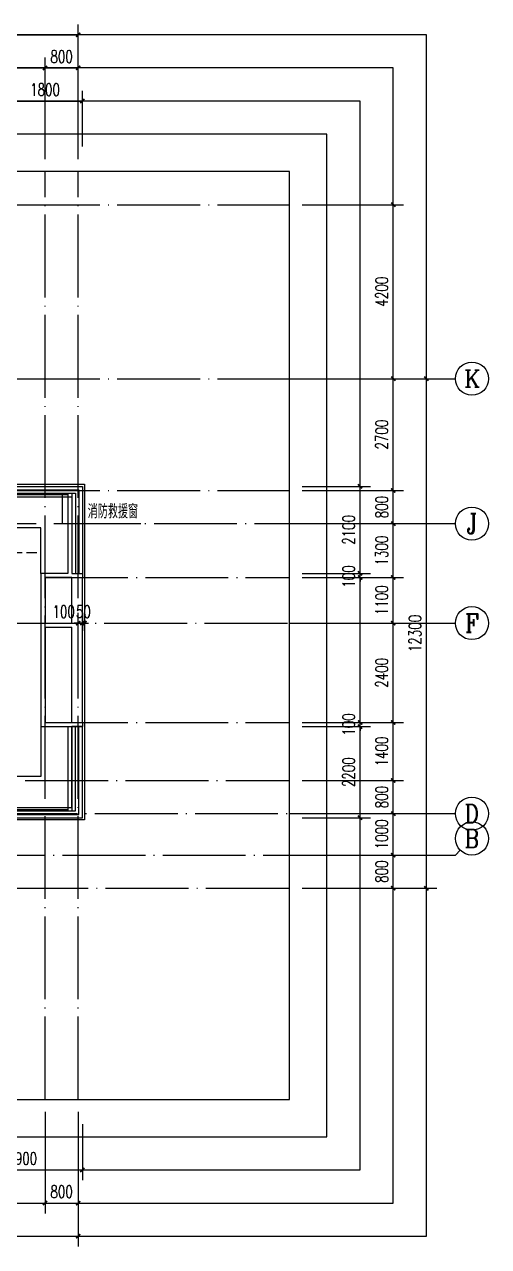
# Model space of a CAD drawing. Extents: x 41972 to 370663, y -1070170 to -109687.
# Drawn here: x 270601 to 281797, y -140437 to -110937 of the extents above; entities that cross this region are included whole.
import ezdxf
from ezdxf.enums import TextEntityAlignment as Align

# ---------------------------------------------------------------- set-up
doc = ezdxf.new("R2010")
doc.units = 0
doc.header["$LTSCALE"] = 1000
doc.header["$MEASUREMENT"] = 0
doc.linetypes.add('110-bz$0$DASH', pattern=[0.35, 0.25, -0.1])
doc.linetypes.add('DOTE', pattern=[2.42, 2, -0.2, 0.02, -0.2])
doc.layers.get('Defpoints').update_dxf_attribs({"color": 250})
for name, color, linetype in [('110-bz$0$A-WALL-墙', 4, 'Continuous'), ('110-bz$0$A-WINDOW-门窗', 2, 'Continuous'), ('110-bz$0$A-家具', 8, '110-bz$0$DASH'), ('110-bz$0$A-栏杆、扶手', 163, 'Continuous'), ('A-AXIS_TEXT_轴号文字', 7, 'Continuous'), ('A-AXIS_轴号', 3, 'Continuous'), ('A-DIM_LEAD_引出标注', 3, 'Continuous'), ('A-DOTE_轴线', 215, 'DOTE'), ('A-METAL_金属构件', 137, 'Continuous'), ('A-OVER_看线', 253, 'Continuous'), ('A-PUB_DIM_细部尺寸', 64, 'Continuous'), ('A-WALL-墙', 4, 'Continuous'), ('A-文字', 7, 'Continuous'), ('AXIS', 3, 'Continuous'), ('AXIS_TEXT', 7, 'Continuous')]:
    doc.layers.add(name, color=color, linetype=linetype)
doc.styles.add('_TCH_AXIS', font='COMPLEX', dxfattribs={"bigfont": 'GBCBIG'})
doc.styles.add('_TCH_DIM', font='SIMPLEX', dxfattribs={"bigfont": 'GBCBIG'})
doc.styles.add('_TCH_DIM_T3', font='SIMPLEX', dxfattribs={"width": 0.705882, "bigfont": 'GBCBIG.shx'})
doc.styles.add('COMPLEX', font='COMPLEX')
doc.dimstyles.new('_TCH_ARCH&&100', dxfattribs={"dimtxt": 297.5, "dimasz": 100, "dimexe": 250, "dimexo": 300, "dimgap": 126.25, "dimtad": 1, "dimdec": 0, "dimzin": 0, "dimdsep": 46, "dimtxsty": '_TCH_DIM_T3', "dimblk": 'ARCHTICK', "dimcen": 0.09, "dimclrt": 7, "dimazin": 2, "dimtfac": 1, "dimtdec": 0, "dimtix": 1, "dimtmove": 2, "dimatfit": 3, "dimfxl": 100, "dimtolj": 1, "dimtzin": 0, "dimarcsym": 0})

# ---------------------------------------------------------------- blocks, each defined once
blk = doc.blocks.new('110-bz')
at = {"layer": '110-bz$0$A-WALL-墙'}
for p, q in [((150, 5800), (-100, 5800)), ((-100, 5800), (-100, 5700)), ((-100, 4600), (-100, 5700)), ((150, 5800), (150, 5800)), ((150, 5700), (250, 5700)), ((150, 4600), (150, 5700)), ((250, 5800), (900, 5800)), ((250, 5700), (800, 5700)), ((800, 5700), (800, 4600)), ((900, 5800), (900, 4600)), ((-100, 2200), (-100, 4600)), ((800, 4600), (150, 4600)), ((150, 2200), (150, 4500)), ((800, 4500), (150, 4500)), ((800, 4500), (800, 2200)), ((900, 4600), (900, 2100)), ((-100, 2200), (-100, 2100)), ((-100, 2100), (150, 2100)), ((800, 2200), (150, 2200)), ((900, 2100), (150, 2100))]:
    blk.add_line(p, q, dxfattribs=at)
at = {"layer": '110-bz$0$A-WINDOW-门窗'}
for p, q in [((150, 5800), (-100, 5800)), ((150, 2100), (-100, 2100))]:
    blk.add_line(p, q, dxfattribs=at)
for points in [[(1750, 7900), (-100, 7900), (-100, 5800)], [(1750, 7817), (-17, 7817), (-17, 5800)], [(1750, 7733), (67, 7733), (67, 5800)], [(1750, 7650), (150, 7650), (150, 5800)], [(900, 5800), (900, 6900), (3600, 6900)], [(2800, -100), (-100, -100), (-100, 2100)], [(2800, -17), (-17, -17), (-17, 2100)], [(2800, 67), (67, 67), (67, 2100)], [(2800, 150), (150, 150), (150, 2100)], [(900, 2100), (900, 900), (3600, 900)]]:
    blk.add_lwpolyline(points, dxfattribs=at)
at = {"layer": '110-bz$0$A-家具'}
blk.add_lwpolyline([(900, 6300), (900, 6900), (3000, 6900), (3000, 6300)], close=True, dxfattribs=at)
at = {"layer": '110-bz$0$A-栏杆、扶手'}
for points in [[(1750, 7700), (250, 7700)], [(1750, 7650), (250, 7650)], [(2800, 150), (250, 150)], [(2800, 100), (250, 100)]]:
    blk.add_lwpolyline(points, dxfattribs=at)
at = {"layer": 'A-WALL-墙'}
for p, q in [((150, 7733), (150, 5800)), ((250, 7733), (150, 7733)), ((250, 7733), (250, 5800)), ((150, 2100), (150, 67)), ((250, 2100), (150, 2100)), ((250, 2100), (250, 67)), ((250, 67), (150, 67))]:
    blk.add_line(p, q, dxfattribs=at)
blk = doc.blocks.new('_ArchTick')
at = {"color": 0, "linetype": 'ByBlock', "const_width": 0.4}
blk.add_lwpolyline([(-0.5, -0.5), (0.5, 0.5)], dxfattribs=at)
blk = doc.blocks.new('*D5139')
at = {"layer": 'AXIS', "color": 0, "lineweight": -2, "transparency": 16777216}
for p, q in [((9700, 4500), (9700, 1250)), ((45000, 4500), (45000, 1250)), ((9700, 1500), (45000, 1500))]:
    blk.add_line(p, q, dxfattribs=at)
at = {"layer": 'Defpoints', "color": 0, "transparency": 16777216}
for p in [(9700, 4800), (45000, 4800), (45000, 1500)]:
    blk.add_point(p, dxfattribs=at)
at = {"layer": 'AXIS', "color": 0, "lineweight": -2, "transparency": 16777216, "xscale": 100, "yscale": 100, "zscale": 100, "rotation": 180}
blk.add_blockref('_ArchTick', (9700, 1500), dxfattribs=at)
at = {"layer": 'AXIS', "color": 0, "lineweight": -2, "transparency": 16777216, "xscale": 100, "yscale": 100, "zscale": 100}
blk.add_blockref('_ArchTick', (45000, 1500), dxfattribs=at)
at = {"layer": 'AXIS', "color": 7, "transparency": 16777216, "insert": (27350, 1775), "char_height": 297.5, "attachment_point": 5, "style": '_TCH_DIM_T3'}
blk.add_mtext('\\A1;35300', dxfattribs=at)
blk = doc.blocks.new('*D5140')
at = {"layer": 'AXIS', "color": 0, "lineweight": -2, "transparency": 16777216}
for p, q in [((44200, 4500), (44200, 2050)), ((45000, 4500), (45000, 2050)), ((44200, 2300), (45000, 2300))]:
    blk.add_line(p, q, dxfattribs=at)
at = {"layer": 'Defpoints', "color": 0, "transparency": 16777216}
for p in [(44200, 4800), (45000, 4800), (45000, 2300)]:
    blk.add_point(p, dxfattribs=at)
at = {"layer": 'AXIS', "color": 0, "lineweight": -2, "transparency": 16777216, "xscale": 100, "yscale": 100, "zscale": 100, "rotation": 180}
blk.add_blockref('_ArchTick', (44200, 2300), dxfattribs=at)
at = {"layer": 'AXIS', "color": 0, "lineweight": -2, "transparency": 16777216, "xscale": 100, "yscale": 100, "zscale": 100}
blk.add_blockref('_ArchTick', (45000, 2300), dxfattribs=at)
at = {"layer": 'AXIS', "color": 7, "transparency": 16777216, "insert": (44600, 2575), "char_height": 297.5, "attachment_point": 5, "style": '_TCH_DIM_T3'}
blk.add_mtext('\\A1;800', dxfattribs=at)
blk = doc.blocks.new('*D5141')
at = {"layer": 'AXIS', "color": 0, "lineweight": -2, "transparency": 16777216}
for p, q in [((42100, 4500), (42100, 2050)), ((44200, 4500), (44200, 2050)), ((42100, 2300), (44200, 2300))]:
    blk.add_line(p, q, dxfattribs=at)
at = {"layer": 'Defpoints', "color": 0, "transparency": 16777216}
for p in [(42100, 4800), (44200, 4800), (44200, 2300)]:
    blk.add_point(p, dxfattribs=at)
at = {"layer": 'AXIS', "color": 0, "lineweight": -2, "transparency": 16777216, "xscale": 100, "yscale": 100, "zscale": 100, "rotation": 180}
blk.add_blockref('_ArchTick', (42100, 2300), dxfattribs=at)
at = {"layer": 'AXIS', "color": 0, "lineweight": -2, "transparency": 16777216, "xscale": 100, "yscale": 100, "zscale": 100}
blk.add_blockref('_ArchTick', (44200, 2300), dxfattribs=at)
at = {"layer": 'AXIS', "color": 7, "transparency": 16777216, "insert": (43150, 2575), "char_height": 297.5, "attachment_point": 5, "style": '_TCH_DIM_T3'}
blk.add_mtext('\\A1;2100', dxfattribs=at)
blk = doc.blocks.new('*D5154')
at = {"layer": 'AXIS', "color": 0, "lineweight": -2, "transparency": 16777216}
for p, q in [((9700, 27500), (9700, 30750)), ((45000, 27500), (45000, 30750)), ((9700, 30500), (45000, 30500))]:
    blk.add_line(p, q, dxfattribs=at)
at = {"layer": 'Defpoints', "color": 0, "transparency": 16777216}
for p in [(45000, 30500), (9700, 27200), (45000, 27200)]:
    blk.add_point(p, dxfattribs=at)
at = {"layer": 'AXIS', "color": 0, "lineweight": -2, "transparency": 16777216, "xscale": 100, "yscale": 100, "zscale": 100, "rotation": 180}
blk.add_blockref('_ArchTick', (9700, 30500), dxfattribs=at)
at = {"layer": 'AXIS', "color": 0, "lineweight": -2, "transparency": 16777216, "xscale": 100, "yscale": 100, "zscale": 100}
blk.add_blockref('_ArchTick', (45000, 30500), dxfattribs=at)
at = {"layer": 'AXIS', "color": 7, "transparency": 16777216, "insert": (27350, 30775), "char_height": 297.5, "attachment_point": 5, "style": '_TCH_DIM_T3'}
blk.add_mtext('\\A1;35300', dxfattribs=at)
blk = doc.blocks.new('*D5155')
at = {"layer": 'AXIS', "color": 0, "lineweight": -2, "transparency": 16777216}
for p, q in [((44200, 27500), (44200, 29950)), ((45000, 27500), (45000, 29950)), ((44200, 29700), (45000, 29700))]:
    blk.add_line(p, q, dxfattribs=at)
at = {"layer": 'Defpoints', "color": 0, "transparency": 16777216}
for p in [(45000, 29700), (44200, 27200), (45000, 27200)]:
    blk.add_point(p, dxfattribs=at)
at = {"layer": 'AXIS', "color": 0, "lineweight": -2, "transparency": 16777216, "xscale": 100, "yscale": 100, "zscale": 100, "rotation": 180}
blk.add_blockref('_ArchTick', (44200, 29700), dxfattribs=at)
at = {"layer": 'AXIS', "color": 0, "lineweight": -2, "transparency": 16777216, "xscale": 100, "yscale": 100, "zscale": 100}
blk.add_blockref('_ArchTick', (45000, 29700), dxfattribs=at)
at = {"layer": 'AXIS', "color": 7, "transparency": 16777216, "insert": (44600, 29975), "char_height": 297.5, "attachment_point": 5, "style": '_TCH_DIM_T3'}
blk.add_mtext('\\A1;800', dxfattribs=at)
blk = doc.blocks.new('*D5156')
at = {"layer": 'AXIS', "color": 0, "lineweight": -2, "transparency": 16777216}
for p, q in [((41300, 27500), (41300, 29950)), ((44200, 27500), (44200, 29950)), ((41300, 29700), (44200, 29700))]:
    blk.add_line(p, q, dxfattribs=at)
at = {"layer": 'Defpoints', "color": 0, "transparency": 16777216}
for p in [(44200, 29700), (41300, 27200), (44200, 27200)]:
    blk.add_point(p, dxfattribs=at)
at = {"layer": 'AXIS', "color": 0, "lineweight": -2, "transparency": 16777216, "xscale": 100, "yscale": 100, "zscale": 100, "rotation": 180}
blk.add_blockref('_ArchTick', (41300, 29700), dxfattribs=at)
at = {"layer": 'AXIS', "color": 0, "lineweight": -2, "transparency": 16777216, "xscale": 100, "yscale": 100, "zscale": 100}
blk.add_blockref('_ArchTick', (44200, 29700), dxfattribs=at)
at = {"layer": 'AXIS', "color": 7, "transparency": 16777216, "insert": (42750, 29975), "char_height": 297.5, "attachment_point": 5, "style": '_TCH_DIM_T3'}
blk.add_mtext('\\A1;2900', dxfattribs=at)
blk = doc.blocks.new('_AXISO')
blk.add_circle((0, 0), 0.5)
at = {"layer": 'AXIS_TEXT', "style": 'COMPLEX', "width": 1.041667}
blk.add_attdef('A', text='', height=0.56, dxfattribs=at).set_placement((-0.25, -0.28), (0.25, -0.28), align=Align.FIT)
blk = doc.blocks.new('*D5193')
at = {"layer": 'AXIS', "color": 0, "lineweight": -2, "transparency": 16777216}
for p, q in [((50400, 22200), (53650, 22200)), ((53400, 9900), (53400, 22200)), ((50400, 9900), (53650, 9900))]:
    blk.add_line(p, q, dxfattribs=at)
at = {"layer": 'Defpoints', "color": 0, "transparency": 16777216}
for p in [(50100, 22200), (53400, 22200), (50100, 9900)]:
    blk.add_point(p, dxfattribs=at)
at = {"layer": 'AXIS', "color": 0, "lineweight": -2, "transparency": 16777216, "xscale": 100, "yscale": 100, "zscale": 100}
for p, rotation in [((53400, 22200), 90), ((53400, 9900), 270)]:
    blk.add_blockref('_ArchTick', p, dxfattribs=dict(at, rotation=rotation))
at = {"layer": 'AXIS', "color": 7, "transparency": 16777216, "insert": (53125, 16050), "char_height": 297.5, "attachment_point": 5, "rotation": 90, "style": '_TCH_DIM_T3'}
blk.add_mtext('\\A1;12300', dxfattribs=at)
blk = doc.blocks.new('*D5194')
at = {"layer": 'AXIS', "color": 0, "lineweight": -2, "transparency": 16777216}
for p, q in [((50400, 10700), (52850, 10700)), ((52600, 9900), (52600, 10700)), ((50400, 9900), (52850, 9900))]:
    blk.add_line(p, q, dxfattribs=at)
at = {"layer": 'Defpoints', "color": 0, "transparency": 16777216}
for p in [(50100, 10700), (52600, 10700), (50100, 9900)]:
    blk.add_point(p, dxfattribs=at)
at = {"layer": 'AXIS', "color": 0, "lineweight": -2, "transparency": 16777216, "xscale": 100, "yscale": 100, "zscale": 100}
for p, rotation in [((52600, 10700), 90), ((52600, 9900), 270)]:
    blk.add_blockref('_ArchTick', p, dxfattribs=dict(at, rotation=rotation))
at = {"layer": 'AXIS', "color": 7, "transparency": 16777216, "insert": (52325, 10300), "char_height": 297.5, "attachment_point": 5, "rotation": 90, "style": '_TCH_DIM_T3'}
blk.add_mtext('\\A1;800', dxfattribs=at)
blk = doc.blocks.new('*D5195')
at = {"layer": 'AXIS', "color": 0, "lineweight": -2, "transparency": 16777216}
for p, q in [((50400, 11700), (52850, 11700)), ((52600, 10700), (52600, 11700)), ((50400, 10700), (52850, 10700))]:
    blk.add_line(p, q, dxfattribs=at)
at = {"layer": 'Defpoints', "color": 0, "transparency": 16777216}
for p in [(50100, 11700), (52600, 11700), (50100, 10700)]:
    blk.add_point(p, dxfattribs=at)
at = {"layer": 'AXIS', "color": 0, "lineweight": -2, "transparency": 16777216, "xscale": 100, "yscale": 100, "zscale": 100}
for p, rotation in [((52600, 11700), 90), ((52600, 10700), 270)]:
    blk.add_blockref('_ArchTick', p, dxfattribs=dict(at, rotation=rotation))
at = {"layer": 'AXIS', "color": 7, "transparency": 16777216, "insert": (52325, 11200), "char_height": 297.5, "attachment_point": 5, "rotation": 90, "style": '_TCH_DIM_T3'}
blk.add_mtext('\\A1;1000', dxfattribs=at)
blk = doc.blocks.new('*D5196')
at = {"layer": 'AXIS', "color": 0, "lineweight": -2, "transparency": 16777216}
for p, q in [((50400, 12500), (52850, 12500)), ((52600, 11700), (52600, 12500)), ((50400, 11700), (52850, 11700))]:
    blk.add_line(p, q, dxfattribs=at)
at = {"layer": 'Defpoints', "color": 0, "transparency": 16777216}
for p in [(50100, 12500), (52600, 12500), (50100, 11700)]:
    blk.add_point(p, dxfattribs=at)
at = {"layer": 'AXIS', "color": 0, "lineweight": -2, "transparency": 16777216, "xscale": 100, "yscale": 100, "zscale": 100}
for p, rotation in [((52600, 12500), 90), ((52600, 11700), 270)]:
    blk.add_blockref('_ArchTick', p, dxfattribs=dict(at, rotation=rotation))
at = {"layer": 'AXIS', "color": 7, "transparency": 16777216, "insert": (52325, 12100), "char_height": 297.5, "attachment_point": 5, "rotation": 90, "style": '_TCH_DIM_T3'}
blk.add_mtext('\\A1;800', dxfattribs=at)
blk = doc.blocks.new('*D5197')
at = {"layer": 'AXIS', "color": 0, "lineweight": -2, "transparency": 16777216}
for p, q in [((50400, 13900), (52850, 13900)), ((52600, 12500), (52600, 13900)), ((50400, 12500), (52850, 12500))]:
    blk.add_line(p, q, dxfattribs=at)
at = {"layer": 'Defpoints', "color": 0, "transparency": 16777216}
for p in [(50100, 13900), (52600, 13900), (50100, 12500)]:
    blk.add_point(p, dxfattribs=at)
at = {"layer": 'AXIS', "color": 0, "lineweight": -2, "transparency": 16777216, "xscale": 100, "yscale": 100, "zscale": 100}
for p, rotation in [((52600, 13900), 90), ((52600, 12500), 270)]:
    blk.add_blockref('_ArchTick', p, dxfattribs=dict(at, rotation=rotation))
at = {"layer": 'AXIS', "color": 7, "transparency": 16777216, "insert": (52325, 13200), "char_height": 297.5, "attachment_point": 5, "rotation": 90, "style": '_TCH_DIM_T3'}
blk.add_mtext('\\A1;1400', dxfattribs=at)
blk = doc.blocks.new('*D5198')
at = {"layer": 'AXIS', "color": 0, "lineweight": -2, "transparency": 16777216}
for p, q in [((50400, 16300), (52850, 16300)), ((52600, 13900), (52600, 16300)), ((50400, 13900), (52850, 13900))]:
    blk.add_line(p, q, dxfattribs=at)
at = {"layer": 'Defpoints', "color": 0, "transparency": 16777216}
for p in [(50100, 16300), (52600, 16300), (50100, 13900)]:
    blk.add_point(p, dxfattribs=at)
at = {"layer": 'AXIS', "color": 0, "lineweight": -2, "transparency": 16777216, "xscale": 100, "yscale": 100, "zscale": 100}
for p, rotation in [((52600, 16300), 90), ((52600, 13900), 270)]:
    blk.add_blockref('_ArchTick', p, dxfattribs=dict(at, rotation=rotation))
at = {"layer": 'AXIS', "color": 7, "transparency": 16777216, "insert": (52325, 15100), "char_height": 297.5, "attachment_point": 5, "rotation": 90, "style": '_TCH_DIM_T3'}
blk.add_mtext('\\A1;2400', dxfattribs=at)
blk = doc.blocks.new('*D5199')
at = {"layer": 'AXIS', "color": 0, "lineweight": -2, "transparency": 16777216}
for p, q in [((50400, 17400), (52850, 17400)), ((52600, 16300), (52600, 17400)), ((50400, 16300), (52850, 16300))]:
    blk.add_line(p, q, dxfattribs=at)
at = {"layer": 'Defpoints', "color": 0, "transparency": 16777216}
for p in [(50100, 17400), (52600, 17400), (50100, 16300)]:
    blk.add_point(p, dxfattribs=at)
at = {"layer": 'AXIS', "color": 0, "lineweight": -2, "transparency": 16777216, "xscale": 100, "yscale": 100, "zscale": 100}
for p, rotation in [((52600, 17400), 90), ((52600, 16300), 270)]:
    blk.add_blockref('_ArchTick', p, dxfattribs=dict(at, rotation=rotation))
at = {"layer": 'AXIS', "color": 7, "transparency": 16777216, "insert": (52325, 16850), "char_height": 297.5, "attachment_point": 5, "rotation": 90, "style": '_TCH_DIM_T3'}
blk.add_mtext('\\A1;1100', dxfattribs=at)
blk = doc.blocks.new('*D5200')
at = {"layer": 'AXIS', "color": 0, "lineweight": -2, "transparency": 16777216}
for p, q in [((50400, 18700), (52850, 18700)), ((52600, 17400), (52600, 18700)), ((50400, 17400), (52850, 17400))]:
    blk.add_line(p, q, dxfattribs=at)
at = {"layer": 'Defpoints', "color": 0, "transparency": 16777216}
for p in [(50100, 18700), (52600, 18700), (50100, 17400)]:
    blk.add_point(p, dxfattribs=at)
at = {"layer": 'AXIS', "color": 0, "lineweight": -2, "transparency": 16777216, "xscale": 100, "yscale": 100, "zscale": 100}
for p, rotation in [((52600, 18700), 90), ((52600, 17400), 270)]:
    blk.add_blockref('_ArchTick', p, dxfattribs=dict(at, rotation=rotation))
at = {"layer": 'AXIS', "color": 7, "transparency": 16777216, "insert": (52325, 18050), "char_height": 297.5, "attachment_point": 5, "rotation": 90, "style": '_TCH_DIM_T3'}
blk.add_mtext('\\A1;1300', dxfattribs=at)
blk = doc.blocks.new('*D5201')
at = {"layer": 'AXIS', "color": 0, "lineweight": -2, "transparency": 16777216}
for p, q in [((50400, 19500), (52850, 19500)), ((52600, 18700), (52600, 19500)), ((50400, 18700), (52850, 18700))]:
    blk.add_line(p, q, dxfattribs=at)
at = {"layer": 'Defpoints', "color": 0, "transparency": 16777216}
for p in [(50100, 19500), (52600, 19500), (50100, 18700)]:
    blk.add_point(p, dxfattribs=at)
at = {"layer": 'AXIS', "color": 0, "lineweight": -2, "transparency": 16777216, "xscale": 100, "yscale": 100, "zscale": 100}
for p, rotation in [((52600, 19500), 90), ((52600, 18700), 270)]:
    blk.add_blockref('_ArchTick', p, dxfattribs=dict(at, rotation=rotation))
at = {"layer": 'AXIS', "color": 7, "transparency": 16777216, "insert": (52325, 19100), "char_height": 297.5, "attachment_point": 5, "rotation": 90, "style": '_TCH_DIM_T3'}
blk.add_mtext('\\A1;800', dxfattribs=at)
blk = doc.blocks.new('*D5202')
at = {"layer": 'AXIS', "color": 0, "lineweight": -2, "transparency": 16777216}
for p, q in [((50400, 22200), (52850, 22200)), ((52600, 19500), (52600, 22200)), ((50400, 19500), (52850, 19500))]:
    blk.add_line(p, q, dxfattribs=at)
at = {"layer": 'Defpoints', "color": 0, "transparency": 16777216}
for p in [(50100, 22200), (52600, 22200), (50100, 19500)]:
    blk.add_point(p, dxfattribs=at)
at = {"layer": 'AXIS', "color": 0, "lineweight": -2, "transparency": 16777216, "xscale": 100, "yscale": 100, "zscale": 100}
for p, rotation in [((52600, 22200), 90), ((52600, 19500), 270)]:
    blk.add_blockref('_ArchTick', p, dxfattribs=dict(at, rotation=rotation))
at = {"layer": 'AXIS', "color": 7, "transparency": 16777216, "insert": (52325, 20850), "char_height": 297.5, "attachment_point": 5, "rotation": 90, "style": '_TCH_DIM_T3'}
blk.add_mtext('\\A1;2700', dxfattribs=at)
blk = doc.blocks.new('*D5203')
at = {"layer": 'AXIS', "color": 0, "lineweight": -2, "transparency": 16777216}
for p, q in [((50400, 26400), (52850, 26400)), ((52600, 22200), (52600, 26400)), ((50400, 22200), (52850, 22200))]:
    blk.add_line(p, q, dxfattribs=at)
at = {"layer": 'Defpoints', "color": 0, "transparency": 16777216}
for p in [(50100, 26400), (52600, 26400), (50100, 22200)]:
    blk.add_point(p, dxfattribs=at)
at = {"layer": 'AXIS', "color": 0, "lineweight": -2, "transparency": 16777216, "xscale": 100, "yscale": 100, "zscale": 100}
for p, rotation in [((52600, 26400), 90), ((52600, 22200), 270)]:
    blk.add_blockref('_ArchTick', p, dxfattribs=dict(at, rotation=rotation))
at = {"layer": 'AXIS', "color": 7, "transparency": 16777216, "insert": (52325, 24300), "char_height": 297.5, "attachment_point": 5, "rotation": 90, "style": '_TCH_DIM_T3'}
blk.add_mtext('\\A1;4200', dxfattribs=at)
blk = doc.blocks.new('*D5589')
at = {"layer": 'A-PUB_DIM_细部尺寸', "color": 0, "lineweight": -2, "transparency": 16777216}
for p, q in [((269097, -174149), (269097, -175499)), ((271997, -174149), (271997, -175499)), ((269097, -175249), (271997, -175249))]:
    blk.add_line(p, q, dxfattribs=at)
at = {"layer": 'Defpoints', "color": 0, "transparency": 16777216}
for p in [(269097, -173849), (271997, -173849), (271997, -175249)]:
    blk.add_point(p, dxfattribs=at)
at = {"layer": 'A-PUB_DIM_细部尺寸', "color": 0, "lineweight": -2, "transparency": 16777216, "xscale": 100, "yscale": 100, "zscale": 100, "rotation": 180}
blk.add_blockref('_ArchTick', (269097, -175249), dxfattribs=at)
at = {"layer": 'A-PUB_DIM_细部尺寸', "color": 0, "lineweight": -2, "transparency": 16777216, "xscale": 100, "yscale": 100, "zscale": 100}
blk.add_blockref('_ArchTick', (271997, -175249), dxfattribs=at)
at = {"layer": 'A-PUB_DIM_细部尺寸', "color": 7, "transparency": 16777216, "insert": (270547, -174974), "char_height": 297.5, "attachment_point": 5, "style": '_TCH_DIM_T3'}
blk.add_mtext('\\A1;2900', dxfattribs=at)
blk = doc.blocks.new('*D5611')
at = {"layer": 'A-PUB_DIM_细部尺寸', "color": 0, "lineweight": -2, "transparency": 16777216}
for p, q in [((277297, -158749), (278947, -158749)), ((278697, -160849), (278697, -158749)), ((277297, -160849), (278947, -160849))]:
    blk.add_line(p, q, dxfattribs=at)
at = {"layer": 'Defpoints', "color": 0, "transparency": 16777216}
for p in [(276997, -158749), (278697, -158749), (276997, -160849)]:
    blk.add_point(p, dxfattribs=at)
at = {"layer": 'A-PUB_DIM_细部尺寸', "color": 0, "lineweight": -2, "transparency": 16777216, "xscale": 100, "yscale": 100, "zscale": 100}
for p, rotation in [((278697, -158749), 90), ((278697, -160849), 270)]:
    blk.add_blockref('_ArchTick', p, dxfattribs=dict(at, rotation=rotation))
at = {"layer": 'A-PUB_DIM_细部尺寸', "color": 7, "transparency": 16777216, "insert": (278422, -159799), "char_height": 297.5, "attachment_point": 5, "rotation": 90, "style": '_TCH_DIM_T3'}
blk.add_mtext('\\A1;2100', dxfattribs=at)
blk = doc.blocks.new('*D5612')
at = {"layer": 'A-PUB_DIM_细部尺寸', "color": 0, "lineweight": -2, "transparency": 16777216}
for p, q in [((278697, -160849), (278697, -160749)), ((277297, -160849), (278947, -160849)), ((277297, -160949), (278947, -160949)), ((278697, -160949), (278697, -160849)), ((278697, -160949), (278697, -161049))]:
    blk.add_line(p, q, dxfattribs=at)
at = {"layer": 'Defpoints', "color": 0, "transparency": 16777216}
for p in [(276997, -160849), (276997, -160949), (278697, -160849)]:
    blk.add_point(p, dxfattribs=at)
at = {"layer": 'A-PUB_DIM_细部尺寸', "color": 0, "lineweight": -2, "transparency": 16777216, "xscale": 100, "yscale": 100, "zscale": 100}
for p, rotation in [((278697, -160849), 270), ((278697, -160949), 90)]:
    blk.add_blockref('_ArchTick', p, dxfattribs=dict(at, rotation=rotation))
at = {"layer": 'A-PUB_DIM_细部尺寸', "color": 7, "transparency": 16777216, "insert": (278422, -160924), "char_height": 297.5, "attachment_point": 5, "rotation": 90, "style": '_TCH_DIM_T3'}
blk.add_mtext('\\A1;100', dxfattribs=at)
blk = doc.blocks.new('*D5613')
at = {"layer": 'A-PUB_DIM_细部尺寸', "color": 0, "lineweight": -2, "transparency": 16777216}
for p, q in [((277297, -164449), (278947, -164449)), ((277297, -164549), (278947, -164549)), ((278697, -164449), (278697, -164349)), ((278697, -164549), (278697, -164449)), ((278697, -164549), (278697, -164649))]:
    blk.add_line(p, q, dxfattribs=at)
at = {"layer": 'Defpoints', "color": 0, "transparency": 16777216}
for p in [(276997, -164449), (276997, -164549), (278697, -164449)]:
    blk.add_point(p, dxfattribs=at)
at = {"layer": 'A-PUB_DIM_细部尺寸', "color": 0, "lineweight": -2, "transparency": 16777216, "xscale": 100, "yscale": 100, "zscale": 100}
for p, rotation in [((278697, -164449), 270), ((278697, -164549), 90)]:
    blk.add_blockref('_ArchTick', p, dxfattribs=dict(at, rotation=rotation))
at = {"layer": 'A-PUB_DIM_细部尺寸', "color": 7, "transparency": 16777216, "insert": (278422, -164499), "char_height": 297.5, "attachment_point": 5, "rotation": 90, "style": '_TCH_DIM_T3'}
blk.add_mtext('\\A1;100', dxfattribs=at)
blk = doc.blocks.new('*D5614')
at = {"layer": 'A-PUB_DIM_细部尺寸', "color": 0, "lineweight": -2, "transparency": 16777216}
for p, q in [((277297, -164549), (278947, -164549)), ((278697, -166749), (278697, -164549)), ((277297, -166749), (278947, -166749))]:
    blk.add_line(p, q, dxfattribs=at)
at = {"layer": 'Defpoints', "color": 0, "transparency": 16777216}
for p in [(276997, -164549), (278697, -164549), (276997, -166749)]:
    blk.add_point(p, dxfattribs=at)
at = {"layer": 'A-PUB_DIM_细部尺寸', "color": 0, "lineweight": -2, "transparency": 16777216, "xscale": 100, "yscale": 100, "zscale": 100}
for p, rotation in [((278697, -164549), 90), ((278697, -166749), 270)]:
    blk.add_blockref('_ArchTick', p, dxfattribs=dict(at, rotation=rotation))
at = {"layer": 'A-PUB_DIM_细部尺寸', "color": 7, "transparency": 16777216, "insert": (278422, -165649), "char_height": 297.5, "attachment_point": 5, "rotation": 90, "style": '_TCH_DIM_T3'}
blk.add_mtext('\\A1;2200', dxfattribs=at)
blk = doc.blocks.new('*D5615')
at = {"layer": 'A-PUB_DIM_细部尺寸', "color": 0, "lineweight": -2, "transparency": 16777216}
for p, q in [((270197, -150549), (270197, -149199)), ((271997, -150549), (271997, -149199)), ((270197, -149449), (271997, -149449))]:
    blk.add_line(p, q, dxfattribs=at)
at = {"layer": 'Defpoints', "color": 0, "transparency": 16777216}
for p in [(271997, -149449), (270197, -150849), (271997, -150849)]:
    blk.add_point(p, dxfattribs=at)
at = {"layer": 'A-PUB_DIM_细部尺寸', "color": 0, "lineweight": -2, "transparency": 16777216, "xscale": 100, "yscale": 100, "zscale": 100, "rotation": 180}
blk.add_blockref('_ArchTick', (270197, -149449), dxfattribs=at)
at = {"layer": 'A-PUB_DIM_细部尺寸', "color": 0, "lineweight": -2, "transparency": 16777216, "xscale": 100, "yscale": 100, "zscale": 100}
blk.add_blockref('_ArchTick', (271997, -149449), dxfattribs=at)
at = {"layer": 'A-PUB_DIM_细部尺寸', "color": 7, "transparency": 16777216, "insert": (271097, -149174), "char_height": 297.5, "attachment_point": 5, "style": '_TCH_DIM_T3'}
blk.add_mtext('\\A1;1800', dxfattribs=at)
blk = doc.blocks.new('e32')
at = {"layer": 'A-OVER_看线'}
blk.add_lwpolyline([(83496, 184615), (79896, 184615), (79896, 176515), (82796, 176515), (82796, 174965)], dxfattribs=at)
blk = doc.blocks.new('e21')
at = {"layer": 'A-DIM_LEAD_引出标注'}
for p, q in [((271512, -122287), (271512, -122987)), ((271512, -122987), (273412, -122987))]:
    blk.add_line(p, q, dxfattribs=at)
at = {"layer": 'A-文字', "color": 7, "style": '_TCH_DIM'}
blk.add_text('消防救援窗', height=337.6, dxfattribs=at).set_placement((272126, -122859))
blk = doc.blocks.new('*D6508')
at = {"layer": 'A-PUB_DIM_细部尺寸', "color": 0, "lineweight": -2, "transparency": 16777216}
for p, q in [((271897, -125576), (271897, -125137)), ((271997, -125576), (271997, -125137)), ((271897, -125387), (271797, -125387)), ((271897, -125387), (271997, -125387)), ((271997, -125387), (272097, -125387))]:
    blk.add_line(p, q, dxfattribs=at)
at = {"layer": 'Defpoints', "color": 0, "transparency": 16777216}
for p in [(271997, -125387), (271897, -125876), (271997, -125876)]:
    blk.add_point(p, dxfattribs=at)
at = {"layer": 'A-PUB_DIM_细部尺寸', "color": 0, "lineweight": -2, "transparency": 16777216, "xscale": 100, "yscale": 100, "zscale": 100}
blk.add_blockref('_ArchTick', (271897, -125387), dxfattribs=at)
at = {"layer": 'A-PUB_DIM_细部尺寸', "color": 0, "lineweight": -2, "transparency": 16777216, "xscale": 100, "yscale": 100, "zscale": 100, "rotation": 180}
blk.add_blockref('_ArchTick', (271997, -125387), dxfattribs=at)
at = {"layer": 'A-PUB_DIM_细部尺寸', "color": 7, "transparency": 16777216, "insert": (271547, -125112), "char_height": 297.5, "attachment_point": 5, "style": '_TCH_DIM_T3'}
blk.add_mtext('\\A1;100', dxfattribs=at)
blk = doc.blocks.new('*D6509')
at = {"layer": 'A-PUB_DIM_细部尺寸', "color": 0, "lineweight": -2, "transparency": 16777216}
for p, q in [((271997, -125576), (271997, -125137)), ((272047, -125576), (272047, -125137)), ((271997, -125387), (271897, -125387)), ((271997, -125387), (272047, -125387)), ((272047, -125387), (272147, -125387))]:
    blk.add_line(p, q, dxfattribs=at)
at = {"layer": 'Defpoints', "color": 0, "transparency": 16777216}
for p in [(272047, -125387), (271997, -125876), (272047, -125876)]:
    blk.add_point(p, dxfattribs=at)
at = {"layer": 'A-PUB_DIM_细部尺寸', "color": 0, "lineweight": -2, "transparency": 16777216, "xscale": 100, "yscale": 100, "zscale": 100}
blk.add_blockref('_ArchTick', (271997, -125387), dxfattribs=at)
at = {"layer": 'A-PUB_DIM_细部尺寸', "color": 0, "lineweight": -2, "transparency": 16777216, "xscale": 100, "yscale": 100, "zscale": 100, "rotation": 180}
blk.add_blockref('_ArchTick', (272047, -125387), dxfattribs=at)
at = {"layer": 'A-PUB_DIM_细部尺寸', "color": 7, "transparency": 16777216, "insert": (272022, -125112), "char_height": 297.5, "attachment_point": 5, "style": '_TCH_DIM_T3'}
blk.add_mtext('\\A1;50', dxfattribs=at)
blk = doc.blocks.new('A$C5F987C3E')
at = {"layer": 'A-AXIS_轴号'}
for p, q in [((50100, 22200), (54100, 22200)), ((50100, 18700), (54100, 18700)), ((50100, 16300), (54100, 16300)), ((50100, 11700), (54100, 11700)), ((50100, 10700), (54100, 10700)), ((54217.2, 10817.2), (54100, 10700))]:
    blk.add_line(p, q, dxfattribs=at)
at = {"layer": 'A-DOTE_轴线'}
for p, q in [((44200, 4800), (44200, 27200)), ((45000, 4800), (45000, 27200)), ((4800, 26400), (50100, 26400)), ((4800, 22200), (50100, 22200)), ((4800, 19500), (50100, 19500)), ((37150, 18700), (50100, 18700)), ((44200, 17400), (50100, 17400)), ((35950, 16300), (50100, 16300)), ((44200, 13900), (50100, 13900)), ((41300, 12500), (50100, 12500)), ((33300, 11700), (50100, 11700)), ((30100, 10700), (50100, 10700)), ((26300, 9900), (50100, 9900))]:
    blk.add_line(p, q, dxfattribs=at)
at = {"layer": 'A-AXIS_轴号'}
ref = blk.add_blockref('_AXISO', (54500, 22200), dxfattribs=dict(at, xscale=800, yscale=800, zscale=800))
ref.add_attrib('A', 'K', dxfattribs={"layer": 'A-AXIS_TEXT_轴号文字', "height": 415.3, "style": '_TCH_AXIS'}).set_placement((54312.1, 21992.4), (54687.9, 21992.4), align=Align.FIT)
ref = blk.add_blockref('_AXISO', (54500, 18700), dxfattribs=dict(at, xscale=800, yscale=800, zscale=800))
ref.add_attrib('A', 'J', dxfattribs={"layer": 'A-AXIS_TEXT_轴号文字', "height": 496.1, "style": '_TCH_AXIS'}).set_placement((54370.1, 18452), (54629.9, 18452), align=Align.FIT)
ref = blk.add_blockref('_AXISO', (54500, 16300), dxfattribs=dict(at, xscale=800, yscale=800, zscale=800))
ref.add_attrib('A', 'F', dxfattribs={"layer": 'A-AXIS_TEXT_轴号文字', "height": 445.4, "style": '_TCH_AXIS'}).set_placement((54330.3, 16077.3), (54669.7, 16077.3), align=Align.FIT)
ref = blk.add_blockref('_AXISO', (54500, 11700), dxfattribs=dict(at, xscale=800, yscale=800, zscale=800))
ref.add_attrib('A', 'D', dxfattribs={"layer": 'A-AXIS_TEXT_轴号文字', "height": 435.3, "style": '_TCH_AXIS'}).set_placement((54323.8, 11482.4), (54676.2, 11482.4), align=Align.FIT)
ref = blk.add_blockref('_AXISO', (54500, 11100), dxfattribs=dict(at, xscale=800, yscale=800, zscale=800))
ref.add_attrib('A', 'B', dxfattribs={"layer": 'A-AXIS_TEXT_轴号文字', "height": 435.3, "style": '_TCH_AXIS'}).set_placement((54323.8, 10882.4), (54676.2, 10882.4), align=Align.FIT)
at = {"layer": 'AXIS'}
for p1, p2, distance, picture, middle in [((9700, 27200), (45000, 27200), 3300, '*D5154', (27350, 30775)), ((41300, 27200), (44200, 27200), 2500, '*D5156', (42750, 29975)), ((44200, 27200), (45000, 27200), 2500, '*D5155', (44600, 29975)), ((50100, 22200), (50100, 26400), -2500, '*D5203', (52325, 24300)), ((50100, 9900), (50100, 22200), -3300, '*D5193', (53125, 16050)), ((50100, 19500), (50100, 22200), -2500, '*D5202', (52325, 20850)), ((50100, 18700), (50100, 19500), -2500, '*D5201', (52325, 19100)), ((50100, 17400), (50100, 18700), -2500, '*D5200', (52325, 18050)), ((50100, 16300), (50100, 17400), -2500, '*D5199', (52325, 16850)), ((50100, 13900), (50100, 16300), -2500, '*D5198', (52325, 15100)), ((50100, 12500), (50100, 13900), -2500, '*D5197', (52325, 13200)), ((50100, 11700), (50100, 12500), -2500, '*D5196', (52325, 12100)), ((50100, 10700), (50100, 11700), -2500, '*D5195', (52325, 11200)), ((50100, 9900), (50100, 10700), -2500, '*D5194', (52325, 10300)), ((9700, 4800), (45000, 4800), -3300, '*D5139', (27350, 1775)), ((42100, 4800), (44200, 4800), -2500, '*D5141', (43150, 2575)), ((44200, 4800), (45000, 4800), -2500, '*D5140', (44600, 2575))]:
    dim = blk.add_aligned_dim(p1=p1, p2=p2, distance=distance, dimstyle='_TCH_ARCH&&100', dxfattribs=at)
    dim.commit()
    dim.dimension.update_dxf_attribs({"geometry": picture, "text_midpoint": middle})
blk = doc.blocks.new('sdcc')
at = {"layer": 'A-PUB_DIM_细部尺寸'}
for p1, p2, distance, picture, middle in [((270197, -150849.3), (271997, -150849.3), 1400, '*D5615', (271097, -149174.3)), ((276997, -160849.3), (276997, -158749.3), -1700, '*D5611', (278422, -159799.3)), ((276997, -164549.3), (276997, -164449.3), -1700, '*D5613', (278422, -164499.3)), ((276997, -166749.3), (276997, -164549.3), -1700, '*D5614', (278422, -165649.3)), ((269097, -173849.3), (271997, -173849.3), -1400, '*D5589', (270547, -174974.3))]:
    dim = blk.add_aligned_dim(p1=p1, p2=p2, distance=distance, dimstyle='_TCH_ARCH&&100', dxfattribs=at)
    dim.commit()
    dim.dimension.update_dxf_attribs({"geometry": picture, "text_midpoint": middle})
dim = blk.add_linear_dim(base=(278697, -160849.3), p1=(276997, -160949.3), p2=(276997, -160849.3), angle=90, dimstyle='_TCH_ARCH&&100', dxfattribs=at)
dim.commit()
dim.dimension.update_dxf_attribs({"geometry": '*D5612', "text_midpoint": (278422, -160924.3), "dimtype": 161})
blk = doc.blocks.new('7d')
at = {"layer": 'A-PUB_DIM_细部尺寸'}
dim = blk.add_linear_dim(base=(271997, -125386.5), p1=(271897, -125876.1), p2=(271997, -125876.1), angle=360, dimstyle='_TCH_ARCH&&100', dxfattribs=at)
dim.commit()
dim.dimension.update_dxf_attribs({"geometry": '*D6508', "text_midpoint": (271547, -125111.5), "dimtype": 161})
dim = blk.add_aligned_dim(p1=(271997, -125876.1), p2=(272047, -125876.1), distance=489.6, dimstyle='_TCH_ARCH&&100', dxfattribs=at)
dim.commit()
dim.dimension.update_dxf_attribs({"geometry": '*D6509', "text_midpoint": (272022, -125111.5)})

msp = doc.modelspace()

# ---------------------------------------------------------------- linework, layer by layer
at = {"layer": 'Defpoints', "color": 251}
for points in [[(280297, -111187), (228397, -111187), (228397, -140187), (280297, -140187)], [(279497, -111987), (229197, -111987), (229197, -139387), (279497, -139387)], [(278697, -112787), (229997, -112787), (229997, -138587), (278697, -138587)], [(277897, -113587), (230797, -113587), (230797, -137787), (277897, -137787)], [(276997, -114487), (231697, -114487), (231697, -136887), (276997, -136887)]]:
    msp.add_lwpolyline(points, close=True, dxfattribs=at)

# ---------------------------------------------------------------- block references
for name, p in [('A$C5F987C3E', (226897, -141687)), ('sdcc', (0, 36663)), ('7d', (0, 0)), ('e21', (0, 0))]:
    msp.add_blockref(name, p)
at = {"xscale": -1}
msp.add_blockref('110-bz', (271897, -129987), dxfattribs=at)
at = {"layer": 'A-METAL_金属构件', "xscale": -1}
msp.add_blockref('e32', (351943, -306652), dxfattribs=at)

doc.saveas('drawing.dxf')
